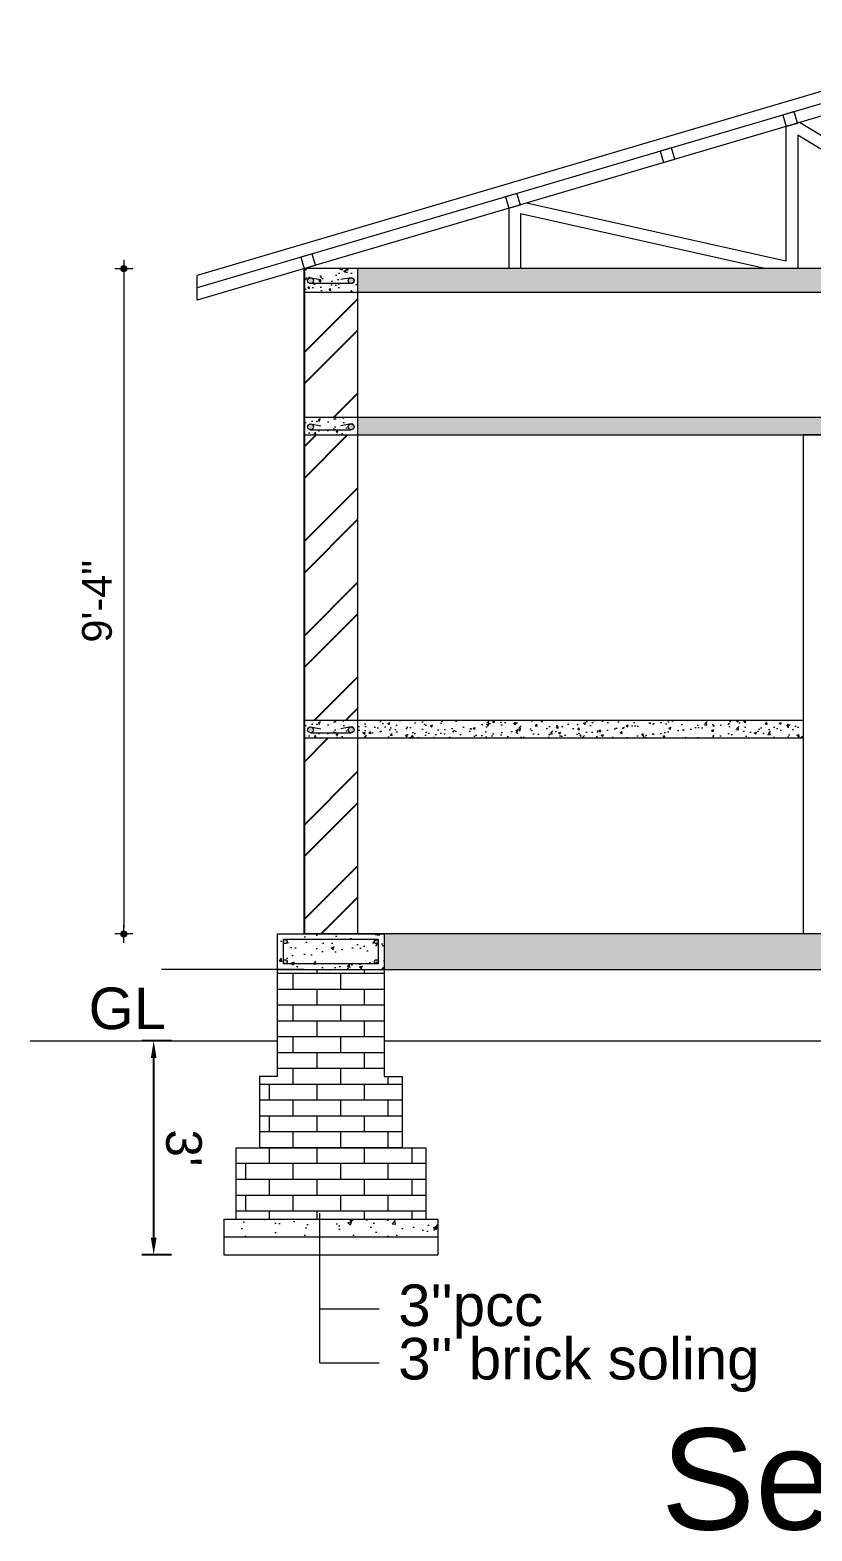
# Model space of a CAD drawing. Header units: inches. Extents: x 100101 to 119806, y -2288 to 8641.
# Drawn here: x 113347.2 to 113478.8, y 766.2 to 1018.9 of the extents above; entities that cross this region are included whole.
import ezdxf

# ---------------------------------------------------------------- set-up
doc = ezdxf.new("R2010")
doc.units = ezdxf.units.IN
doc.header["$LTSCALE"] = 0.5
doc.header["$MEASUREMENT"] = 0
doc.header["$PDMODE"] = 66
for name, color, linetype, lineweight in [('door', 202, 'Continuous', 5), ('hatch', 9, 'Continuous', 0), ('steps', 253, 'Continuous', 20), ('Toilet', 7, 'Continuous', 25), ('WALL - A', 1, 'Continuous', 40)]:
    doc.layers.add(name, color=color, linetype=linetype, lineweight=lineweight)
doc.styles.add('Lettring Text', font='arial.ttf')
doc.styles.get("Standard").update_dxf_attribs({"font": 'arial.ttf'})
doc.dimstyles.new('Copy of Standard', dxfattribs={"dimtxt": 6, "dimasz": 2.875, "dimexe": 2, "dimexo": 4, "dimgap": 2, "dimtad": 1, "dimdec": 0, "dimrnd": 1, "dimzin": 0, "dimdsep": 46, "dimlunit": 4, "dimtxsty": 'Lettring Text', "dimcen": 0.1, "dimclrd": 7, "dimclre": 7, "dimclrt": 7, "dimazin": 0, "dimtfac": 0.645, "dimtdec": 0, "dimtmove": 1, "dimatfit": 0, "dimfxl": 3, "dimfxlon": 1, "dimtfillclr": 256, "dimtolj": 1, "dimtzin": 0, "dimlwd": -1, "dimlwe": -1, "dimarcsym": 2})
doc.dimstyles.new('S8', dxfattribs={"dimtxt": 5, "dimasz": 1, "dimexe": 6, "dimexo": 18, "dimgap": 1.9375, "dimtad": 1, "dimdec": 0, "dimzin": 3, "dimdsep": 46, "dimlunit": 4, "dimtxsty": 'Standard', "dimblk": 'dot 2', "dimcen": 12, "dimse1": 1, "dimse2": 1, "dimclrd": 1, "dimclre": 1, "dimclrt": 256, "dimadec": 0, "dimazin": 0, "dimtfac": 0.75, "dimtdec": 0, "dimtix": 1, "dimtmove": 1, "dimatfit": 3, "dimldrblk": 'DOT', "dimfxl": 1, "dimtolj": 1, "dimtzin": 0, "dimlwd": 9, "dimlwe": 9, "dimarcsym": 0})
pattern_1 = [(50, (-250414.4205, 30258.723), (3.586300913, -0.313760675), [0.375, -4.125]), (355, (-250414.4205, 30258.723), (-0.693756668, 3.76096067), [0.3, -3.3]), (100.4514445, (-250414.1216, 30258.6967), (2.892544234, 3.447199955), [0.31870096, -3.50571056]), (46.1842, (-250414.4205, 30259.723), (5.336206653, -0.827596404), [0.5625, -6.1875]), (96.6356355, (-250413.976, 30259.654), (4.67330973, 4.870593004), [0.47805171, -5.2585688]), (351.184164, (-250414.4205, 30259.723), (4.673309725, 4.870593), [0.45, -4.950000005]), (21, (-250413.9205, 30259.473), (2.98453526, -2.013094453), [0.375, -4.125]), (326, (-250413.9205, 30259.473), (1.21657666, 3.625750225), [0.3, -3.3]), (71.4514447, (-250413.6718, 30259.305), (4.201111884, 1.612655764), [0.31870095, -3.50571056]), (37.5, (-250414.4205, 30258.7229), (0.0607992766, 1.664469269), [0, -3.26, 0, -3.35, 0, -3.3125]), (7.5, (-250414.4205, 30258.7229), (1.315347687, 1.972058559), [0, -1.91, 0, -3.185, 0, -1.2625]), (327.5, (-250415.5355, 30258.7229), (2.669112181, -0.1127743587), [0, -1.25, 0, -3.9, 0, -5.175]), (317.5, (-250416.0355, 30258.723), (2.915930847, 0.500524912), [0, -1.625, 0, -2.59, 0, -3.675])]
pattern_2 = [(45, (-250414.42, 30258.723), (-7.9549513, 7.9549513), []), (45, (-250409.117, 30258.723), (-7.9549513, 7.9549513), [])]
pattern_3 = [(50, (49069.586, 117378.929), (5.73808146, -0.50201708), [0.6, -6.6]), (355, (49069.586, 117378.929), (-1.11001067, 6.01753707), [0.48, -5.28]), (100.4514, (49070.064, 117378.8874), (4.62807505, 5.51551634), [0.50992152, -5.6091369]), (46.1842, (49069.586, 117380.529), (8.5379284, -1.3241521), [0.9, -9.9]), (96.6356, (49070.298, 117380.419), (7.47730164, 7.79294297), [0.7648823, -8.413704]), (351.1842, (49069.586, 117380.529), (7.47729556, 7.7929488), [0.72, -7.92]), (21, (49070.386, 117380.129), (4.77525642, -3.22095113), [0.6, -6.6]), (326, (49070.386, 117380.129), (1.94652266, 5.80120036), [0.48, -5.28]), (71.4514, (49070.784, 117379.861), (6.72178103, 2.58024397), [0.50992152, -5.6091369]), (37.5, (49069.586, 117378.9292), (0.097278843, 2.66315083), [0, -5.216, 0, -5.36, 0, -5.3]), (7.5, (49069.586, 117378.9292), (2.1045563, 3.155293695), [0, -3.056, 0, -5.096, 0, -2.02]), (327.5, (49067.802, 117378.9292), (4.27057949, -0.180438974), [0, -2, 0, -6.24, 0, -8.28]), (317.5, (49067.002, 117378.9292), (4.66548935, 0.80083986), [0, -2.6, 0, -4.144, 0, -5.88])]

# ---------------------------------------------------------------- blocks, each defined once
blk = doc.blocks.new('*D907')
at = {"color": 7, "transparency": 16777216}
for p, q in [((113371.02, 848.7), (113366.02, 848.7)), ((113368.02, 815.58), (113368.02, 845.83)), ((113371.02, 812.71), (113366.02, 812.71))]:
    blk.add_line(p, q, dxfattribs=at)
at = {"color": 7, "linetype": 'ByBlock', "transparency": 16777216}
for points in [[(113368.5, 845.83), (113367.54, 845.83), (113368.02, 848.7)], [(113368.5, 815.58), (113367.54, 815.58), (113368.02, 812.71)]]:
    blk.add_solid(points, dxfattribs=at)
at = {"layer": 'Defpoints', "color": 0, "linetype": 'ByBlock', "transparency": 16777216}
for p in [(113368.02, 848.7), (113379.83, 848.7), (113379.83, 812.71)]:
    blk.add_point(p, dxfattribs=at)
at = {"color": 7, "linetype": 'ByBlock', "lineweight": 5, "transparency": 16777216, "insert": (113373.08, 830.7), "char_height": 6, "attachment_point": 5, "rotation": 270.0012, "style": 'Lettring Text'}
blk.add_mtext("\\A1;3'", dxfattribs=at)
blk = doc.blocks.new('dot1')
at = {"layer": 'hatch'}
h = blk.add_hatch(color=256, dxfattribs=at)
edge = h.paths.add_edge_path()
edge.add_arc((0, 0), 1, 0, 360)
for p, q in [((3, 0), (-3, 0)), ((0, 3), (0, -3))]:
    blk.add_line(p, q, dxfattribs=at)
blk.add_circle((0, 0), 1, dxfattribs=at)
blk = doc.blocks.new('dot 2')
at = {"layer": 'hatch', "xscale": 0.5, "yscale": 0.5, "zscale": 0.5}
blk.add_blockref('dot1', (0, 0), dxfattribs=at)
blk = doc.blocks.new('*D909')
at = {"layer": 'Defpoints', "color": 0, "transparency": 16777216}
for p in [(113393.33, 978.71), (113362.99, 866.71), (113393.33, 866.71)]:
    blk.add_point(p, dxfattribs=at)
at = {"layer": 'Toilet', "color": 1, "lineweight": 9, "transparency": 16777216}
blk.add_line((113362.99, 977.71), (113362.99, 867.71), dxfattribs=at)
for p, rotation in [((113362.99, 978.71), 90), ((113362.99, 866.71), 270)]:
    blk.add_blockref('dot 2', p, dxfattribs=dict(at, rotation=rotation))
at = {"layer": 'Toilet', "transparency": 16777216, "insert": (113358.5, 922.71), "char_height": 5, "attachment_point": 5, "rotation": 90}
blk.add_mtext('\\A1;9\'-4"', dxfattribs=at)
blk = doc.blocks.new('_Dot')
at = {"color": 0, "linetype": 'ByBlock', "lineweight": -2}
blk.add_line((-0.5, 0), (-1, 0), dxfattribs=at)
at = {"color": 0, "linetype": 'ByBlock', "const_width": 0.5}
blk.add_lwpolyline([(-0.25, 0, 1), (0.25, 0, 1)], format="xyb", close=True, dxfattribs=at)

msp = doc.modelspace()

# ---------------------------------------------------------------- hatches: boundary and pattern name
at = {"linetype": 'ByBlock', "lineweight": 5}
h = msp.add_hatch(dxfattribs=at)
h.set_pattern_fill('AR-CONC', scale=0.5, style=0)
h.set_pattern_definition(pattern_1)
h.paths.add_polyline_path([(113402.33, 978.71), (113393.33, 978.71), (113393.33, 974.71), (113402.33, 974.71)])
h.paths.add_polyline_path([(113401.27, 976.2, -0.424176), (113400.75, 976.69, -1), (113401.75, 976.69, -0.404321), (113401.27, 976.2), (113394.43, 976.2, -0.424176), (113393.92, 976.69, -1), (113394.91, 976.69, -0.404321), (113394.43, 976.2)], flags=16)
h = msp.add_hatch(dxfattribs=at)
h.set_pattern_fill('AR-CONC', scale=0.5, style=0)
h.set_pattern_definition(pattern_1)
h.paths.add_polyline_path([(113510.83, 978.71), (113402.33, 978.71), (113402.33, 974.71), (113510.83, 974.71)])
h = msp.add_hatch(color=7, dxfattribs=at)
h.paths.add_polyline_path([(113393.92, 976.69, -0.414214), (113394.42, 977.19), (113394.58, 977.16, -0.315664), (113394.91, 976.69, -1)])
h.paths.add_polyline_path([(113401.08, 977.16), (113401.25, 977.19, -0.414214), (113401.75, 976.69, -0.404321), (113401.27, 976.2), (113401.23, 976.2, -0.404321), (113400.75, 976.69, -0.315664)])
h = msp.add_hatch(dxfattribs=at)
h.set_pattern_fill('AR-CONC', scale=0.5, style=0)
h.set_pattern_definition([(50, (67154.4078, 69758.4582), (3.58630091, -0.31376067), [0.375, -4.125]), (355, (67154.4078, 69758.4582), (-0.69375667, 3.76096067), [0.3, -3.3]), (100.4514, (67154.7066, 69758.432), (2.89254691, 3.44719771), [0.31870095, -3.50571056]), (46.1842, (67154.4078, 69759.458), (5.33620524, -0.82759507), [0.5625, -6.1875]), (96.6356, (67154.8524, 69759.389), (4.67331353, 4.87058935), [0.47805144, -5.258565]), (351.1842, (67154.408, 69759.458), (4.67330973, 4.870593), [0.45, -4.95]), (21, (67154.9078, 69759.2082), (2.98453526, -2.01309445), [0.375, -4.125]), (326, (67154.9078, 69759.2082), (1.21657666, 3.62575023), [0.3, -3.3]), (71.4514, (67155.1565, 69759.0404), (4.20111314, 1.61265248), [0.31870095, -3.50571056]), (37.5, (67154.4078, 69758.4582), (0.060799277, 1.66446927), [0, -3.26, 0, -3.35, 0, -3.3125]), (7.5, (67154.4078, 69758.4582), (1.315347687, 1.97205856), [0, -1.91, 0, -3.185, 0, -1.2625]), (327.5, (67153.2928, 69758.4582), (2.66911218, -0.112774359), [0, -1.25, 0, -3.9, 0, -5.175]), (317.5, (67152.7928, 69758.4582), (2.91593085, 0.50052491), [0, -1.625, 0, -2.59, 0, -3.675])])
h.paths.add_polyline_path([(113402.33, 953.71), (113393.33, 953.71), (113393.33, 950.71), (113402.33, 950.71)])
h.paths.add_polyline_path([(113401.23, 951.57, -0.404321), (113400.75, 952.07, -1), (113401.75, 952.07, -0.424176), (113401.23, 951.57), (113394.43, 951.57, -0.424176), (113393.92, 952.07, -1), (113394.91, 952.07, -0.404321), (113394.43, 951.57)], flags=16)
h = msp.add_hatch(color=7, dxfattribs=at)
h.paths.add_polyline_path([(113401.75, 952.07, 0.414214), (113401.25, 952.56), (113401.08, 952.53, 0.315664), (113400.75, 952.07, 1)])
h.paths.add_polyline_path([(113394.58, 952.53), (113394.42, 952.56, 0.414214), (113393.92, 952.07, 0.404321), (113394.4, 951.57), (113394.43, 951.57, 0.404321), (113394.91, 952.07, 0.315664)])
h = msp.add_hatch(dxfattribs=at)
h.set_pattern_fill('AR-CONC', scale=0.5, style=0)
h.set_pattern_definition(pattern_1)
h.paths.add_polyline_path([(113628.33, 950.71), (113628.33, 953.71), (113402.33, 953.71), (113402.33, 950.71)])
h = msp.add_hatch(dxfattribs=at)
h.set_pattern_fill('AR-CONC', scale=0.5, style=0)
h.set_pattern_definition([(50, (67154.4078, 69707.4582), (3.58630091, -0.31376067), [0.375, -4.125]), (355, (67154.4078, 69707.4582), (-0.69375667, 3.76096067), [0.3, -3.3]), (100.4514, (67154.7066, 69707.432), (2.89254691, 3.44719771), [0.31870095, -3.50571056]), (46.1842, (67154.4078, 69708.458), (5.33620524, -0.82759507), [0.5625, -6.1875]), (96.6356, (67154.8524, 69708.389), (4.67331353, 4.87058935), [0.47805144, -5.258565]), (351.1842, (67154.408, 69708.458), (4.67330973, 4.870593), [0.45, -4.95]), (21, (67154.9078, 69708.2082), (2.98453526, -2.01309445), [0.375, -4.125]), (326, (67154.9078, 69708.2082), (1.21657666, 3.62575023), [0.3, -3.3]), (71.4514, (67155.1565, 69708.0404), (4.20111314, 1.61265248), [0.31870095, -3.50571056]), (37.5, (67154.4078, 69707.4582), (0.060799277, 1.66446927), [0, -3.26, 0, -3.35, 0, -3.3125]), (7.5, (67154.4078, 69707.4582), (1.315347687, 1.97205856), [0, -1.91, 0, -3.185, 0, -1.2625]), (327.5, (67153.2928, 69707.4582), (2.66911218, -0.112774359), [0, -1.25, 0, -3.9, 0, -5.175]), (317.5, (67152.7928, 69707.4582), (2.91593085, 0.50052491), [0, -1.625, 0, -2.59, 0, -3.675])])
h.paths.add_polyline_path([(113402.33, 902.71), (113393.33, 902.71), (113393.33, 899.71), (113402.33, 899.71)])
h.paths.add_polyline_path([(113401.23, 900.57, -0.404321), (113400.75, 901.07, -1), (113401.75, 901.07, -0.424176), (113401.23, 900.57), (113394.43, 900.57, -0.424176), (113393.92, 901.07, -1), (113394.91, 901.07, -0.404321), (113394.43, 900.57)], flags=16)
h = msp.add_hatch(dxfattribs=at)
h.set_pattern_fill('AR-CONC', scale=0.5, style=0)
h.set_pattern_definition(pattern_1)
h.paths.add_polyline_path([(113477.33, 899.71), (113477.33, 902.71), (113402.33, 902.71), (113402.33, 899.71)])
h = msp.add_hatch(color=7, dxfattribs=at)
h.paths.add_polyline_path([(113401.75, 901.07, 0.414214), (113401.25, 901.56), (113401.08, 901.53, 0.315664), (113400.75, 901.07, 1)])
h.paths.add_polyline_path([(113394.58, 901.53), (113394.42, 901.56, 0.414214), (113393.92, 901.07, 0.404321), (113394.4, 900.57), (113394.43, 900.57, 0.404321), (113394.91, 901.07, 0.315664)])
at = {"layer": 'door', "ltscale": 0.5}
h = msp.add_hatch(dxfattribs=at)
h.set_pattern_fill('AR-CONC', color=256, scale=0.8, style=0)
h.set_pattern_definition(pattern_3)
h.paths.add_polyline_path([(113406.83, 866.71), (113388.83, 866.71), (113388.83, 860.71), (113406.83, 860.71), (113406.83, 865.76)])
h.paths.add_polyline_path([(113405.83, 865.76), (113405.83, 861.71), (113389.83, 861.71), (113389.83, 865.76), (113390.13, 865.76, -0.049683), (113390.2, 865.76)], flags=16)
h.paths.add_polyline_path([(113405.83, 865.42, -1), (113405.16, 865.42, -1)], flags=0)
h.paths.add_polyline_path([(113405.83, 862.04, -1), (113405.16, 862.04, -1)], flags=16)
h.paths.add_polyline_path([(113390.5, 862.04, -1), (113389.83, 862.04, -1)], flags=16)
h = msp.add_hatch(dxfattribs=at)
h.set_pattern_fill('AR-CONC', color=256, scale=0.8, style=0)
h.set_pattern_definition(pattern_3)
h.paths.add_polyline_path([(113405.83, 865.76), (113389.83, 865.76), (113389.83, 861.71), (113405.83, 861.71)])
h = msp.add_hatch(color=256, dxfattribs=at)
h.paths.add_polyline_path([(113390.5, 865.43, 0.385424), (113390.2, 865.76), (113390.13, 865.76, 0.385424), (113389.83, 865.43, 1)])
h.paths.add_polyline_path([(113389.83, 862.04, 1), (113390.5, 862.04, 1)])
h.paths.add_polyline_path([(113405.16, 865.42, 1), (113405.83, 865.42, 1)])
h.paths.add_polyline_path([(113405.16, 862.04, 1), (113405.83, 862.04, 1)])
h = msp.add_hatch(dxfattribs=at)
h.set_pattern_fill('AR-BRSTD', color=256)
h.set_pattern_definition([(0, (-42004.488, 27754.1348), (0, 2.667), []), (90, (-42004.488, 27754.135), (-4, 2.667), [2.667, -2.667])])
h.paths.add_polyline_path([(113406.83, 860.71), (113388.83, 860.71), (113388.83, 842.71), (113406.83, 842.71)])
h.paths.add_polyline_path([(113409.83, 842.71), (113385.83, 842.71), (113385.83, 830.71), (113406.83, 830.71), (113409.83, 830.71)])
h.paths.add_polyline_path([(113413.83, 830.71), (113406.83, 830.71), (113385.83, 830.71), (113381.83, 830.71), (113381.83, 818.71), (113413.83, 818.71)])
h = msp.add_hatch(dxfattribs=at)
h.set_pattern_fill('AR-CONC', color=256, style=0)
h.set_pattern_definition([(50, (108630.0935, 69261.588), (7.17260183, -0.62752135), [0.75, -8.25]), (355, (108630.0935, 69261.588), (-1.3875133, 7.5219213), [0.6, -6.6]), (100.4514, (108630.691, 69261.5356), (5.7850938, 6.8943954), [0.6374019, -7.0114211]), (46.1842, (108630.0935, 69263.588), (10.6724105, -1.6551901), [1.125, -12.375]), (96.6356, (108630.983, 69263.45), (9.346627, 9.7411787), [0.9561029, -10.51713]), (351.1842, (108630.094, 69263.588), (9.3466195, 9.741186), [0.9, -9.9]), (21, (108631.0935, 69263.088), (5.9690705, -4.0261889), [0.75, -8.25]), (326, (108631.0935, 69263.088), (2.4331533, 7.25150045), [0.6, -6.6]), (71.4514, (108631.591, 69262.752), (8.4022263, 3.225305), [0.6374019, -7.0114211]), (37.5, (108630.0935, 69261.5879), (0.12159855, 3.32893854), [0, -6.52, 0, -6.7, 0, -6.625]), (7.5, (108630.0935, 69261.588), (2.63069537, 3.94411712), [0, -3.82, 0, -6.37, 0, -2.525]), (327.5, (108627.8635, 69261.5879), (5.33822436, -0.22554872), [0, -2.5, 0, -7.8, 0, -10.35]), (317.5, (108626.8635, 69261.588), (5.8318617, 1.00104982), [0, -3.25, 0, -5.18, 0, -7.35])])
h.paths.add_polyline_path([(113415.83, 818.71), (113379.83, 818.71), (113379.83, 815.71), (113415.83, 815.71)])
at = {"layer": 'steps', "ltscale": 0.3}
h = msp.add_hatch(dxfattribs=at)
h.set_pattern_fill('AR-CONC', scale=0.8, style=0)
h.set_pattern_definition([(50, (113532.833, 863.707), (5.73808, -0.50202), [0.6, -6.6]), (355, (113532.833, 863.707), (-1.11, 6.01754), [0.48, -5.28]), (100.4514, (113533.311, 863.6654), (4.62807, 5.51552), [0.50992, -5.60914]), (46.184, (113532.833, 865.307), (8.53793, -1.32415), [0.9, -9.9]), (96.636, (113533.5445, 865.197), (7.4773, 7.79295), [0.7649, -8.4137]), (351.184, (113532.833, 865.307), (7.4773, 7.79295), [0.72, -7.92]), (21, (113533.633, 864.907), (4.77526, -3.22095), [0.6, -6.6]), (326, (113533.633, 864.907), (1.94652, 5.8012), [0.48, -5.28]), (71.4514, (113534.031, 864.639), (6.72178, 2.58025), [0.50992, -5.60914]), (37.5, (113532.833, 863.7072), (0.09728, 2.66315), [0, -5.216, 0, -5.36, 0, -5.3]), (7.5, (113532.833, 863.7072), (2.104556, 3.155294), [0, -3.056, 0, -5.096, 0, -2.02]), (327.5, (113531.049, 863.7072), (4.27058, -0.18044), [0, -2, 0, -6.24, 0, -8.28]), (317.5, (113530.249, 863.7072), (4.66549, 0.80084), [0, -2.6, 0, -4.144, 0, -5.88])])
h.paths.add_polyline_path([(113523.83, 866.71), (113406.83, 866.71), (113406.83, 860.71), (113523.83, 860.71)])
h.paths.add_polyline_path([(113641.83, 866.71), (113523.83, 866.71), (113523.83, 860.71), (113641.83, 860.71)])
at = {"layer": 'WALL - A', "lineweight": 25}
h = msp.add_hatch(dxfattribs=at)
h.set_pattern_fill('ANSI32', color=256, scale=30, style=0)
h.set_pattern_definition(pattern_2)
h.paths.add_polyline_path([(113402.33, 974.71), (113393.33, 974.71), (113393.33, 953.71), (113402.33, 953.71)])
h = msp.add_hatch(dxfattribs=at)
h.set_pattern_fill('ANSI32', color=256, scale=30, style=0)
h.set_pattern_definition(pattern_2)
h.paths.add_polyline_path([(113402.33, 902.71), (113402.33, 950.71), (113393.33, 950.71), (113393.33, 902.71)])
h = msp.add_hatch(dxfattribs=at)
h.set_pattern_fill('ANSI32', color=256, scale=30, style=0)
h.set_pattern_definition(pattern_2)
h.paths.add_polyline_path([(113402.33, 866.71), (113402.33, 899.71), (113393.33, 899.71), (113393.33, 866.71)])

# ---------------------------------------------------------------- linework, layer by layer
at = {"color": 7, "linetype": 'ByBlock', "lineweight": 5}
for p, q in [((113402.33, 978.71), (113393.33, 978.71)), ((113394.42, 977.19), (113396.16, 976.88)), ((113401.27, 976.2), (113394.42, 976.2)), ((113401.25, 977.19), (113399.5, 976.88)), ((113402.33, 974.71), (113393.33, 974.71)), ((113393.33, 953.71), (113402.33, 953.71)), ((113394.42, 952.56), (113396.16, 952.25)), ((113401.25, 952.56), (113399.5, 952.25)), ((113393.33, 950.71), (113402.33, 950.71)), ((113393.33, 950.71), (113402.33, 950.71)), ((113394.4, 951.57), (113401.25, 951.57)), ((113393.33, 902.71), (113402.33, 902.71)), ((113393.33, 899.71), (113402.33, 899.71)), ((113393.33, 899.71), (113402.33, 899.71)), ((113394.4, 900.57), (113401.25, 900.57)), ((113394.42, 901.56), (113396.16, 901.25)), ((113401.25, 901.56), (113399.5, 901.25)), ((113395.98, 794.55), (113395.98, 819.71)), ((113395.98, 803.64), (113405.98, 803.64)), ((113395.98, 794.55), (113405.98, 794.55))]:
    msp.add_line(p, q, dxfattribs=at)
at = {"color": 7, "linetype": 'ByBlock', "lineweight": 5, "ltscale": 10}
for p, q in [((113347.2, 848.7), (113388.83, 848.7)), ((113406.83, 848.7), (113506.33, 848.71))]:
    msp.add_line(p, q, dxfattribs=at)
at = {"color": 7, "linetype": 'ByBlock', "lineweight": 5}
for centre in [(113394.42, 976.69), (113401.25, 976.69), (113394.42, 952.07), (113401.25, 952.07), (113394.42, 901.07), (113401.25, 901.07)]:
    msp.add_circle(centre, 0.496, dxfattribs=at)
at = {"layer": 'door', "ltscale": 0.5}
for p, q in [((113515.33, 1018.88), (113375.33, 977.57)), ((113515.33, 1016.79), (113375.33, 975.48)), ((113515.33, 1014.71), (113375.33, 973.4)), ((113514.33, 980.48), (113476.74, 1003.32)), ((113474.45, 1002.64), (113474.45, 979.96)), ((113476.45, 1001.16), (113476.45, 978.71)), ((113513.41, 978.71), (113476.45, 1001.16)), ((113427.78, 988.87), (113427.78, 978.71)), ((113429.78, 987.92), (113429.78, 978.71)), ((113470.88, 978.71), (113429.78, 987.92)), ((113474.45, 979.96), (113430.75, 989.75)), ((113637.33, 978.71), (113393.33, 978.71)), ((113402.33, 978.71), (113402.33, 974.71)), ((113375.33, 973.4), (113375.33, 977.57)), ((113637.33, 974.71), (113393.33, 974.71)), ((113402.33, 974.71), (113402.33, 866.71)), ((113393.33, 953.71), (113637.33, 953.71)), ((113393.33, 950.71), (113637.33, 950.71)), ((113393.33, 902.71), (113477.33, 902.71)), ((113393.33, 899.71), (113477.33, 899.71)), ((113388.83, 866.71), (113406.83, 866.71)), ((113388.83, 866.71), (113388.83, 842.71)), ((113637.33, 866.71), (113393.33, 866.71)), ((113393.33, 866.71), (113402.33, 866.71)), ((113393.33, 866.71), (113402.33, 866.71)), ((113402.33, 866.71), (113393.33, 866.71)), ((113406.83, 866.71), (113406.83, 842.71)), ((113405.83, 865.76), (113389.83, 865.76)), ((113389.83, 865.76), (113389.83, 861.71)), ((113405.33, 865.76), (113404.83, 865.11)), ((113405.83, 865.31), (113405.33, 864.65)), ((113405.83, 865.76), (113405.83, 861.71)), ((113405.83, 861.71), (113389.83, 861.71)), ((113393.33, 860.71), (113369.33, 860.71)), ((113388.83, 860.71), (113406.83, 860.71)), ((113393.33, 860.71), (113637.33, 860.71)), ((113385.83, 842.71), (113385.83, 830.71)), ((113388.83, 842.71), (113385.83, 842.71)), ((113406.83, 842.71), (113409.83, 842.71)), ((113409.83, 842.71), (113409.83, 830.71)), ((113381.83, 830.71), (113406.83, 830.71)), ((113381.83, 830.71), (113381.83, 818.71)), ((113406.83, 830.71), (113413.83, 830.71)), ((113413.83, 830.71), (113413.83, 818.71)), ((113379.83, 818.71), (113415.83, 818.71)), ((113379.83, 818.71), (113379.83, 812.71)), ((113415.83, 818.71), (113415.83, 812.71)), ((113379.83, 815.71), (113415.83, 815.71)), ((113379.83, 812.71), (113415.83, 812.71))]:
    msp.add_line(p, q, dxfattribs=at)
for points in [[(113475.84, 1005.14), (113473.92, 1004.57), (113474.49, 1002.65), (113476.41, 1003.22)], [(113455.18, 999.04), (113453.26, 998.48), (113453.82, 996.56), (113455.74, 997.12)], [(113429.17, 991.37), (113427.26, 990.8), (113427.82, 988.88), (113429.74, 989.45)], [(113394.69, 981.19), (113392.77, 980.63), (113393.33, 978.71), (113395.25, 979.27)]]:
    msp.add_lwpolyline(points, close=True, dxfattribs=at)
for centre in [(113390.17, 865.43), (113405.49, 865.42), (113390.17, 862.04), (113405.5, 862.04)]:
    msp.add_circle(centre, 0.335, dxfattribs=at)
at = {"layer": 'steps', "color": 7, "ltscale": 0.3}
for p, q in [((113477.33, 950.71), (113477.33, 866.71)), ((113513.33, 950.71), (113477.33, 950.71))]:
    msp.add_line(p, q, dxfattribs=at)
at = {"layer": 'WALL - A', "lineweight": 25}
msp.add_line((113393.33, 978.71), (113393.33, 866.71), dxfattribs=at)

# ---------------------------------------------------------------- texts
at = {"color": 7, "linetype": 'ByBlock', "lineweight": 5}
for s, insert, char_height, width, attachment_point in [('{\\fArial CE|b0|i0|c0|p34;GL}', (113357.06, 857.69), 7, 174.1012, 1), ("{\\fArial CE|b0|i0|c238|p34;3'}'{\\fArial CE|b0|i0|c238|p34;pcc}", (113409.19, 807.72), 7, 174.1012, 1), ("{\\fArial CE|b0|i0|c238|p34;3'}'{\\fArial CE|b0|i0|c238|p34; brick soling}", (113409.19, 798.72), 7, 174.1012, 1), ('{\\fArial CE|b0|i0|c238|p34;\\P\\H2.8333x;Section at A-A}', (113529.3, 779.84), 6, 232.9624, 5)]:
    msp.add_mtext(s, dxfattribs=dict(at, insert=insert, char_height=char_height, width=width, attachment_point=attachment_point))

# ---------------------------------------------------------------- dimensions: what is measured, and where the dimension line sits
dim = msp.add_aligned_dim(p1=(113379.83, 812.71), p2=(113379.83, 848.7), distance=11.82, dimstyle='Copy of Standard', dxfattribs=at)
dim.commit()
dim.dimension.update_dxf_attribs({"geometry": '*D907', "text_midpoint": (113373.08, 830.7)})
at = {"layer": 'Toilet'}
dim = msp.add_linear_dim(base=(113362.99, 866.71), p1=(113393.33, 978.71), p2=(113393.33, 866.71), angle=90, dimstyle='S8', override={"dimfxl": 2, "dimfxlon": 1, "dimarcsym": 1}, dxfattribs=at)
dim.commit()
dim.dimension.update_dxf_attribs({"geometry": '*D909', "text_midpoint": (113358.5, 922.71)})

doc.saveas('drawing.dxf')
